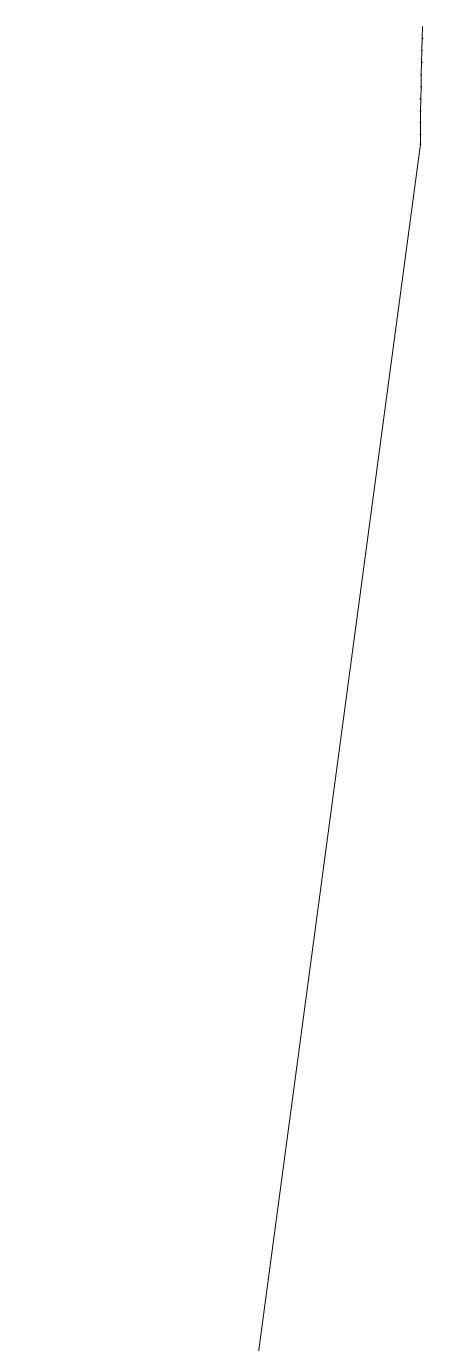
# Model space of a CAD drawing. Header units: metres. Extents: x 543554 to 549226, y 1840763 to 1844579.
# Drawn here: x 546880.06 to 546886.99, y 1842449.9 to 1842472.95 of the extents above; entities that cross this region are included whole.
import ezdxf

# ---------------------------------------------------------------- set-up
doc = ezdxf.new("R2010")
doc.units = ezdxf.units.M
doc.header["$MEASUREMENT"] = 0
doc.layers.add('Level 30', color=7, linetype='Continuous', lineweight=0)
doc.layers.add('Level 7', color=7, linetype='Continuous', lineweight=0)

# ---------------------------------------------------------------- blocks, each defined once
blk = doc.blocks.new('DDCT')
at = {"layer": 'Level 7', "color": 3, "linetype": 'Continuous', "lineweight": 30}
blk.add_point((0, 0), dxfattribs=at)

msp = doc.modelspace()

# ---------------------------------------------------------------- linework, layer by layer
at = {"layer": 'Level 30', "color": 2, "linetype": 'Continuous', "lineweight": 0, "flags": 128}
msp.add_lwpolyline([(546880.0616, 1842419.4776), (546886.9571, 1842470.8894), (546886.9573, 1842471.0456), (546886.9583, 1842471.2573), (546886.9601, 1842471.4689), (546886.9627, 1842471.6806), (546886.9661, 1842471.8922), (546886.9703, 1842472.1038), (546886.9753, 1842472.3154), (546886.9811, 1842472.527), (546886.9876, 1842472.7386), (546886.995, 1842472.9501)], dxfattribs=at)

# ---------------------------------------------------------------- block references
at = {"layer": 'Level 7', "color": 3, "linetype": 'Continuous', "lineweight": 30}
for p in [(546886.99, 1842472.74), (546886.98, 1842472.53), (546886.98, 1842472.32), (546886.97, 1842472.1), (546886.97, 1842471.89), (546886.96, 1842471.68), (546886.96, 1842471.47), (546886.96, 1842471.26), (546886.96, 1842471.05), (546886.96, 1842470.89)]:
    msp.add_blockref('DDCT', p, dxfattribs=at)

doc.saveas('drawing.dxf')
